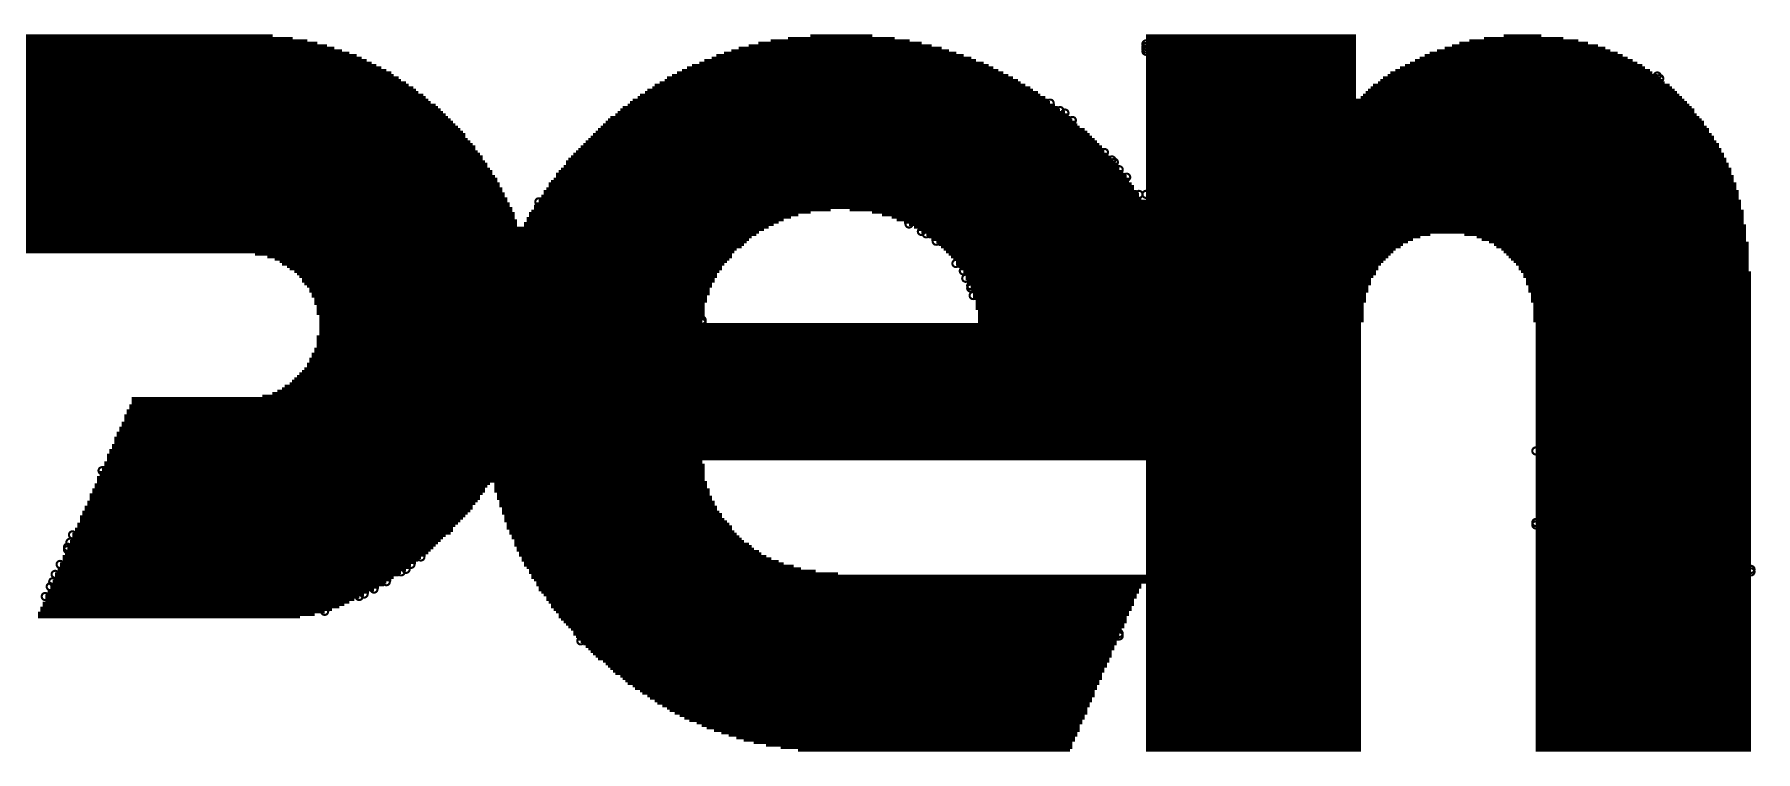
# Model space of a CAD drawing. Header units: millimetres. Extents: x 0 to 297, y 0 to 210.
# Drawn here: x 63.09 to 69.18, y 113.79 to 116.33 of the extents above; entities that cross this region are included whole.
import ezdxf

# ---------------------------------------------------------------- set-up
doc = ezdxf.new("R2010")
doc.units = ezdxf.units.MM
doc.header["$LTSCALE"] = 16.335
doc.layers.add('1', color=7, linetype='CONTINUOUS')

msp = doc.modelspace()

# ---------------------------------------------------------------- linework, layer by layer
at = {"layer": '1', "color": 9, "linetype": 'Continuous', "const_width": 0.0149}
for points in [[(62.3092, 116.3233), (63.935, 116.3233)], [(62.3092, 116.3144), (64.0049, 116.3144)], [(62.3092, 116.3057), (64.0572, 116.3057)], [(65.697, 116.3057), (66.1878, 116.3057)], [(65.758, 116.3144), (66.1352, 116.3144)], [(65.8367, 116.3233), (66.0567, 116.3233)], [(67.0242, 116.3233), (67.7679, 116.3233)], [(67.0242, 116.3144), (67.7679, 116.3144)], [(67.0242, 116.3057), (67.7679, 116.3057)], [(68.1679, 116.3057), (68.5538, 116.3057)], [(68.2203, 116.3144), (68.5014, 116.3144)], [(68.2901, 116.3233), (68.423, 116.3233)], [(62.3092, 116.2971), (64.0923, 116.2971)], [(62.3092, 116.2882), (64.1271, 116.2882)], [(62.3092, 116.2796), (64.1532, 116.2796)], [(62.3092, 116.271), (64.1794, 116.271)], [(62.3092, 116.2621), (64.2055, 116.2621)], [(62.3092, 116.2534), (64.232, 116.2534)], [(62.3092, 116.2445), (64.2492, 116.2445)], [(65.4875, 116.2445), (66.4059, 116.2445)], [(65.5047, 116.2534), (66.3798, 116.2534)], [(65.5312, 116.2621), (66.3536, 116.2621)], [(65.5573, 116.271), (66.3275, 116.271)], [(65.5835, 116.2796), (66.301, 116.2796)], [(65.6183, 116.2882), (66.2662, 116.2882)], [(65.6533, 116.2971), (66.2312, 116.2971)], [(67.0242, 116.2971), (67.7679, 116.2971)], [(67.0242, 116.2882), (67.7679, 116.2882)], [(67.0242, 116.2796), (67.7679, 116.2796)], [(67.0242, 116.271), (67.7679, 116.271)], [(67.0242, 116.2621), (67.7679, 116.2621)], [(67.0242, 116.2534), (67.7679, 116.2534)], [(67.0242, 116.2445), (67.7679, 116.2445)], [(67.9932, 116.2445), (68.7285, 116.2445)], [(68.0107, 116.2534), (68.711, 116.2534)], [(68.0282, 116.2621), (68.6935, 116.2621)], [(68.0544, 116.271), (68.6673, 116.271)], [(68.0806, 116.2796), (68.6498, 116.2796)], [(68.1067, 116.2882), (68.6236, 116.2882)], [(68.1329, 116.2971), (68.5888, 116.2971)], [(62.3092, 116.2359), (64.2668, 116.2359)], [(62.3092, 116.2273), (64.2843, 116.2273)], [(62.3092, 116.2184), (64.3018, 116.2184)], [(62.3092, 116.2097), (64.3191, 116.2097)], [(62.3092, 116.2011), (64.3366, 116.2011)], [(62.3092, 116.1922), (64.3541, 116.1922)], [(62.3092, 116.1836), (64.3628, 116.1836)], [(65.3478, 116.1836), (66.537, 116.1836)], [(65.365, 116.1922), (66.5195, 116.1922)], [(65.3826, 116.2011), (66.502, 116.2011)], [(65.4001, 116.2097), (66.4844, 116.2097)], [(65.4176, 116.2184), (66.4672, 116.2184)], [(65.4438, 116.2273), (66.4496, 116.2273)], [(65.4613, 116.2359), (66.4235, 116.2359)], [(67.0242, 116.2359), (67.7679, 116.2359)], [(67.0242, 116.2273), (67.7679, 116.2273)], [(67.0242, 116.2184), (67.7679, 116.2184)], [(67.0242, 116.2097), (67.7679, 116.2097)], [(67.0242, 116.2011), (67.7679, 116.2011)], [(67.0242, 116.1922), (67.7679, 116.1922)], [(67.0242, 116.1836), (67.7679, 116.1836)], [(67.8796, 116.1836), (68.8332, 116.1836)], [(67.8885, 116.1922), (68.8156, 116.1922)], [(67.9061, 116.2011), (68.807, 116.2011)], [(67.9233, 116.2097), (68.7895, 116.2097)], [(67.9409, 116.2184), (68.7808, 116.2184)], [(67.9584, 116.2273), (68.7633, 116.2273)], [(67.9759, 116.2359), (68.7458, 116.2359)], [(62.3092, 116.1747), (64.3803, 116.1747)], [(62.3092, 116.166), (64.3889, 116.166)], [(62.3092, 116.1574), (64.4065, 116.1574)], [(62.3092, 116.1485), (64.4151, 116.1485)], [(62.3092, 116.1399), (64.4326, 116.1399)], [(62.3092, 116.1313), (64.4415, 116.1313)], [(62.3092, 116.1224), (64.4501, 116.1224)], [(65.2518, 116.1224), (66.6417, 116.1224)], [(65.2604, 116.1313), (66.6241, 116.1313)], [(65.2779, 116.1399), (66.6155, 116.1399)], [(65.2866, 116.1485), (66.598, 116.1485)], [(65.3041, 116.1574), (66.5804, 116.1574)], [(65.3216, 116.166), (66.5718, 116.166)], [(65.3302, 116.1747), (66.5543, 116.1747)], [(67.0242, 116.1747), (67.7679, 116.1747)], [(67.0242, 116.166), (67.7679, 116.166)], [(67.0242, 116.1574), (67.7679, 116.1574)], [(67.0242, 116.1485), (67.7679, 116.1485)], [(67.0242, 116.1399), (67.7679, 116.1399)], [(67.0242, 116.1313), (67.7679, 116.1313)], [(67.0242, 116.1224), (67.7679, 116.1224)], [(67.8012, 116.1224), (68.903, 116.1224)], [(67.8098, 116.1313), (68.8944, 116.1313)], [(67.8187, 116.1399), (68.8855, 116.1399)], [(67.8273, 116.1485), (68.8769, 116.1485)], [(67.8448, 116.1574), (68.8593, 116.1574)], [(67.8535, 116.166), (68.8507, 116.166)], [(67.8624, 116.1747), (68.8421, 116.1747)], [(62.3092, 116.1137), (64.4677, 116.1137)], [(62.3092, 116.1048), (64.4763, 116.1048)], [(62.3092, 116.0962), (64.4849, 116.0962)], [(62.3092, 116.0876), (64.4938, 116.0876)], [(62.3092, 116.0787), (64.5114, 116.0787)], [(62.3092, 116.07), (64.52, 116.07)], [(62.3092, 116.0614), (64.5286, 116.0614)], [(65.1644, 116.0614), (66.7201, 116.0614)], [(65.173, 116.07), (66.7115, 116.07)], [(65.1905, 116.0787), (66.7029, 116.0787)], [(65.1992, 116.0876), (66.6853, 116.0876)], [(65.2081, 116.0962), (66.6767, 116.0962)], [(65.2253, 116.1048), (66.6678, 116.1048)], [(65.2342, 116.1137), (66.6503, 116.1137)], [(67.0242, 116.1137), (67.7679, 116.1137)], [(67.0242, 116.1048), (67.7679, 116.1048)], [(67.0242, 116.0962), (68.9292, 116.0962)], [(67.0242, 116.0876), (68.9381, 116.0876)], [(67.0242, 116.0787), (68.9467, 116.0787)], [(67.0242, 116.07), (68.9553, 116.07)], [(67.0242, 116.0614), (68.9642, 116.0614)], [(67.7836, 116.1048), (68.9205, 116.1048)], [(67.7925, 116.1137), (68.9119, 116.1137)], [(62.3092, 116.0525), (64.5375, 116.0525)], [(62.3092, 116.0439), (64.5462, 116.0439)], [(62.3092, 116.035), (64.5548, 116.035)], [(62.3092, 116.0263), (64.5637, 116.0263)], [(62.3092, 116.0177), (64.5723, 116.0177)], [(62.3092, 116.0088), (64.5812, 116.0088)], [(62.3092, 116.0002), (64.5898, 116.0002)], [(65.0945, 116.0002), (66.79, 116.0002)], [(65.1032, 116.0088), (66.7814, 116.0088)], [(65.1121, 116.0177), (66.7727, 116.0177)], [(65.1207, 116.0263), (66.7638, 116.0263)], [(65.1293, 116.035), (66.7552, 116.035)], [(65.1469, 116.0439), (66.7466, 116.0439)], [(65.1555, 116.0525), (66.7377, 116.0525)], [(67.0242, 116.0525), (68.9642, 116.0525)], [(67.0242, 116.0439), (68.9729, 116.0439)], [(67.0242, 116.035), (68.9818, 116.035)], [(67.0242, 116.0263), (68.9904, 116.0263)], [(67.0242, 116.0177), (68.999, 116.0177)], [(67.0242, 116.0088), (68.999, 116.0088)], [(67.0242, 116.0002), (69.0079, 116.0002)], [(61.4623, 115.9827), (64.6074, 115.9827)], [(61.4623, 115.974), (64.616, 115.974)], [(61.471, 115.9651), (64.616, 115.9651)], [(61.4799, 115.9565), (64.6246, 115.9565)], [(61.4799, 115.9479), (64.6335, 115.9479)], [(61.4885, 115.939), (64.6422, 115.939)], [(62.3092, 115.9916), (64.5985, 115.9916)], [(65.0333, 115.939), (66.8598, 115.939)], [(65.0422, 115.9479), (66.8512, 115.9479)], [(65.0508, 115.9565), (66.8426, 115.9565)], [(65.0595, 115.9651), (66.8337, 115.9651)], [(65.0684, 115.974), (66.825, 115.974)], [(65.077, 115.9827), (66.8164, 115.9827)], [(65.0856, 115.9916), (66.8075, 115.9916)], [(67.0242, 115.9916), (69.0166, 115.9916)], [(67.0242, 115.9827), (69.0166, 115.9827)], [(67.0242, 115.974), (69.0252, 115.974)], [(67.0242, 115.9651), (69.0341, 115.9651)], [(67.0242, 115.9565), (69.0341, 115.9565)], [(67.0242, 115.9479), (69.0427, 115.9479)], [(67.0242, 115.939), (69.0516, 115.939)], [(61.4971, 115.9303), (64.6511, 115.9303)], [(61.4971, 115.9217), (64.6511, 115.9217)], [(61.506, 115.9128), (64.6597, 115.9128)], [(61.506, 115.9042), (64.6683, 115.9042)], [(61.5147, 115.8953), (64.6772, 115.8953)], [(61.5147, 115.8866), (64.6772, 115.8866)], [(61.5233, 115.878), (64.6859, 115.878)], [(64.9724, 115.878), (66.9124, 115.878)], [(64.981, 115.8866), (66.9035, 115.8866)], [(64.9896, 115.8953), (66.8949, 115.8953)], [(64.9985, 115.9042), (66.8863, 115.9042)], [(65.0072, 115.9128), (66.8774, 115.9128)], [(65.0158, 115.9217), (66.8774, 115.9217)], [(65.0247, 115.9303), (66.8687, 115.9303)], [(67.0242, 115.9303), (69.0516, 115.9303)], [(67.0242, 115.9217), (69.0602, 115.9217)], [(67.0242, 115.9128), (69.0602, 115.9128)], [(67.0242, 115.9042), (69.0689, 115.9042)], [(67.0242, 115.8953), (69.0689, 115.8953)], [(67.0242, 115.8866), (69.0778, 115.8866)], [(67.0242, 115.878), (69.0778, 115.878)], [(61.5233, 115.8691), (64.6945, 115.8691)], [(61.5322, 115.8605), (64.6945, 115.8605)], [(61.5322, 115.8519), (64.7034, 115.8519)], [(61.5408, 115.843), (64.712, 115.843)], [(61.5408, 115.8343), (64.712, 115.8343)], [(61.5497, 115.8254), (64.7209, 115.8254)], [(61.5497, 115.8168), (64.7295, 115.8168)], [(64.9287, 115.8168), (66.9647, 115.8168)], [(64.9373, 115.8343), (66.9472, 115.8343)], [(64.9373, 115.8254), (66.9561, 115.8254)], [(64.9459, 115.843), (66.9386, 115.843)], [(64.9548, 115.8519), (66.9297, 115.8519)], [(64.9635, 115.8605), (66.9297, 115.8605)], [(64.9724, 115.8691), (66.9211, 115.8691)], [(67.0242, 115.8691), (69.0864, 115.8691)], [(67.0242, 115.8605), (69.0864, 115.8605)], [(67.0242, 115.8519), (69.095, 115.8519)], [(67.0242, 115.843), (69.095, 115.843)], [(67.0242, 115.8343), (69.095, 115.8343)], [(67.0242, 115.8254), (69.1039, 115.8254)], [(67.0242, 115.8168), (69.1039, 115.8168)], [(61.5497, 115.8082), (64.7295, 115.8082)], [(61.5583, 115.7993), (64.7382, 115.7993)], [(61.5583, 115.7906), (64.7382, 115.7906)], [(61.567, 115.782), (64.7471, 115.782)], [(61.567, 115.7731), (64.7471, 115.7731)], [(61.567, 115.7645), (64.7557, 115.7645)], [(61.5759, 115.7556), (64.7557, 115.7556)], [(64.885, 115.7556), (66.9995, 115.7556)], [(64.8936, 115.7731), (66.9909, 115.7731)], [(64.8936, 115.7645), (66.9995, 115.7645)], [(64.9025, 115.782), (66.9823, 115.782)], [(64.9111, 115.7993), (66.9734, 115.7993)], [(64.9111, 115.7906), (66.9823, 115.7906)], [(64.9198, 115.8082), (66.9647, 115.8082)], [(67.0242, 115.8082), (69.1039, 115.8082)], [(67.0242, 115.7993), (69.1126, 115.7993)], [(67.0242, 115.7906), (69.1126, 115.7906)], [(67.0242, 115.782), (69.1126, 115.782)], [(67.0242, 115.7731), (69.1215, 115.7731)], [(67.0242, 115.7645), (69.1215, 115.7645)], [(67.0242, 115.7556), (69.1215, 115.7556)], [(61.5759, 115.7469), (64.7643, 115.7469)], [(61.5759, 115.7383), (64.7643, 115.7383)], [(61.5759, 115.7294), (64.7732, 115.7294)], [(61.5845, 115.7208), (64.7732, 115.7208)], [(61.5845, 115.7122), (64.7819, 115.7122)], [(61.5845, 115.7033), (64.7819, 115.7033)], [(61.5931, 115.6946), (64.7908, 115.6946)], [(64.8413, 115.6946), (65.7948, 115.6946)], [(64.8499, 115.7033), (65.8385, 115.7033)], [(64.8588, 115.7208), (69.1301, 115.7208)], [(64.8588, 115.7122), (65.9084, 115.7122)], [(64.8675, 115.7294), (69.1301, 115.7294)], [(64.8761, 115.7469), (67.0084, 115.7469)], [(64.8761, 115.7383), (69.1301, 115.7383)], [(65.9764, 115.7122), (69.1301, 115.7122)], [(66.0549, 115.7033), (69.1387, 115.7033)], [(66.09, 115.6946), (69.1387, 115.6946)], [(67.0242, 115.7469), (69.1215, 115.7469)], [(61.5931, 115.6857), (64.7908, 115.6857)], [(61.5931, 115.6771), (64.7908, 115.6771)], [(61.5931, 115.6685), (64.7994, 115.6685)], [(61.5931, 115.6596), (64.7994, 115.6596)], [(61.602, 115.6509), (64.7994, 115.6509)], [(61.602, 115.6423), (65.6724, 115.6423)], [(61.602, 115.6334), (65.6551, 115.6334)], [(64.8238, 115.6596), (65.7074, 115.6596)], [(64.8238, 115.6509), (65.6899, 115.6509)], [(64.8327, 115.6771), (65.7422, 115.6771)], [(64.8327, 115.6685), (65.725, 115.6685)], [(64.8413, 115.6857), (65.7687, 115.6857)], [(66.1248, 115.6857), (69.1387, 115.6857)], [(66.1423, 115.6771), (69.1387, 115.6771)], [(66.1684, 115.6685), (69.1387, 115.6685)], [(66.186, 115.6596), (69.1387, 115.6596)], [(66.2032, 115.6509), (69.1476, 115.6509)], [(66.2208, 115.6423), (69.1476, 115.6423)], [(66.2297, 115.6334), (69.1476, 115.6334)], [(61.602, 115.6248), (65.6462, 115.6248)], [(61.602, 115.6159), (65.629, 115.6159)], [(61.602, 115.6072), (65.6201, 115.6072)], [(61.6107, 115.5986), (65.6114, 115.5986)], [(61.6107, 115.5897), (65.6025, 115.5897)], [(61.6107, 115.5811), (65.5939, 115.5811)], [(61.6107, 115.5725), (65.5764, 115.5725)], [(66.2469, 115.6248), (68.03, 115.6248)], [(66.2558, 115.6159), (67.995, 115.6159)], [(66.2645, 115.6072), (67.9688, 115.6072)], [(66.282, 115.5986), (67.9513, 115.5986)], [(66.2906, 115.5897), (67.934, 115.5897)], [(66.2995, 115.5811), (67.9251, 115.5811)], [(66.3081, 115.5725), (67.9076, 115.5725)], [(68.1504, 115.6248), (69.1476, 115.6248)], [(68.1941, 115.6159), (69.1476, 115.6159)], [(68.2116, 115.6072), (69.1476, 115.6072)], [(68.2378, 115.5986), (69.1476, 115.5986)], [(68.2553, 115.5897), (69.1563, 115.5897)], [(68.2639, 115.5811), (69.1563, 115.5811)], [(68.2815, 115.5725), (69.1563, 115.5725)], [(61.6107, 115.5636), (65.5677, 115.5636)], [(63.872, 115.5549), (65.5591, 115.5549)], [(63.9157, 115.546), (65.5591, 115.546)], [(63.9419, 115.5374), (65.5502, 115.5374)], [(63.9594, 115.5288), (65.5416, 115.5288)], [(63.968, 115.5199), (65.5327, 115.5199)], [(63.9856, 115.5112), (65.5241, 115.5112)], [(66.3168, 115.5636), (67.899, 115.5636)], [(66.3257, 115.5549), (67.8903, 115.5549)], [(66.3343, 115.546), (67.8814, 115.546)], [(66.3429, 115.5374), (67.8728, 115.5374)], [(66.3518, 115.5288), (67.8642, 115.5288)], [(66.3518, 115.5199), (67.8553, 115.5199)], [(66.3605, 115.5112), (67.8466, 115.5112)], [(68.2901, 115.5636), (69.1563, 115.5636)], [(68.2987, 115.5549), (69.1563, 115.5549)], [(68.3076, 115.546), (69.1563, 115.546)], [(68.3163, 115.5374), (69.1563, 115.5374)], [(68.3252, 115.5288), (69.1563, 115.5288)], [(68.3338, 115.5199), (69.1563, 115.5199)], [(68.3424, 115.5112), (69.1563, 115.5112)], [(63.9945, 115.5026), (65.5241, 115.5026)], [(64.0117, 115.4937), (65.5154, 115.4937)], [(64.0206, 115.4851), (65.5065, 115.4851)], [(64.0293, 115.4762), (65.5065, 115.4762)], [(64.0379, 115.4675), (65.4979, 115.4675)], [(64.0379, 115.4589), (65.4979, 115.4589)], [(66.3694, 115.5026), (67.8466, 115.5026)], [(66.378, 115.4937), (67.8377, 115.4937)], [(66.378, 115.4851), (67.8377, 115.4851)], [(66.3866, 115.4762), (67.8291, 115.4762)], [(66.3866, 115.4675), (67.8205, 115.4675)], [(66.3955, 115.4589), (67.8205, 115.4589)], [(68.3424, 115.5026), (69.1563, 115.5026)], [(68.3513, 115.4937), (69.1563, 115.4937)], [(68.36, 115.4851), (69.1649, 115.4851)], [(68.36, 115.4762), (69.1649, 115.4762)], [(68.3686, 115.4675), (69.1649, 115.4675)], [(68.3686, 115.4589), (69.1649, 115.4589)], [(64.0468, 115.45), (65.4893, 115.45)], [(64.0554, 115.4414), (65.4893, 115.4414)], [(64.0643, 115.4328), (65.4804, 115.4328)], [(64.0643, 115.4239), (65.4804, 115.4239)], [(64.0729, 115.4152), (65.4804, 115.4152)], [(64.0729, 115.4063), (65.4717, 115.4063)], [(64.0816, 115.3977), (65.4717, 115.3977)], [(66.3955, 115.45), (67.8205, 115.45)], [(66.4042, 115.4414), (67.8116, 115.4414)], [(66.4042, 115.4328), (67.8116, 115.4328)], [(66.4128, 115.4239), (67.8116, 115.4239)], [(66.4128, 115.4152), (67.8029, 115.4152)], [(66.4128, 115.4063), (67.8029, 115.4063)], [(66.4128, 115.3977), (67.8029, 115.3977)], [(68.3686, 115.45), (69.1649, 115.45)], [(68.3775, 115.4414), (69.1649, 115.4414)], [(68.3775, 115.4328), (69.1649, 115.4328)], [(68.3775, 115.4239), (69.1649, 115.4239)], [(68.3861, 115.4152), (69.1649, 115.4152)], [(68.3861, 115.4063), (69.1649, 115.4063)], [(68.3861, 115.3977), (69.1649, 115.3977)], [(64.0816, 115.3891), (65.4717, 115.3891)], [(64.0816, 115.3802), (65.4628, 115.3802)], [(64.0905, 115.3715), (65.4628, 115.3715)], [(64.0905, 115.3629), (65.4628, 115.3629)], [(64.0905, 115.354), (65.4628, 115.354)], [(64.0905, 115.3454), (65.4628, 115.3454)], [(64.0991, 115.3365), (65.4628, 115.3365)], [(66.4217, 115.3891), (67.8029, 115.3891)], [(66.4217, 115.3802), (67.7943, 115.3802)], [(66.4217, 115.3715), (67.7943, 115.3715)], [(66.4217, 115.3629), (67.7943, 115.3629)], [(66.4303, 115.354), (67.7943, 115.354)], [(66.4303, 115.3454), (67.7943, 115.3454)], [(66.4303, 115.3365), (67.7943, 115.3365)], [(68.3861, 115.3891), (69.1649, 115.3891)], [(68.395, 115.3802), (69.1649, 115.3802)], [(68.395, 115.3715), (69.1649, 115.3715)], [(68.395, 115.3629), (69.1649, 115.3629)], [(68.395, 115.354), (69.1649, 115.354)], [(68.395, 115.3454), (69.1649, 115.3454)], [(68.395, 115.3365), (69.1649, 115.3365)], [(64.0991, 115.3278), (65.4628, 115.3278)], [(64.0991, 115.3192), (65.4542, 115.3192)], [(64.0991, 115.3103), (65.4542, 115.3103)], [(64.0991, 115.3017), (67.7854, 115.3017)], [(64.0991, 115.2931), (67.7854, 115.2931)], [(64.0991, 115.2842), (67.7854, 115.2842)], [(64.0991, 115.2755), (67.7854, 115.2755)], [(66.4303, 115.3278), (67.7943, 115.3278)], [(66.4303, 115.3192), (67.7943, 115.3192)], [(66.4303, 115.3103), (67.7854, 115.3103)], [(68.395, 115.3278), (69.1649, 115.3278)], [(68.395, 115.3192), (69.1649, 115.3192)], [(68.4036, 115.3103), (69.1649, 115.3103)], [(68.4036, 115.3017), (69.1649, 115.3017)], [(68.4036, 115.2931), (69.1649, 115.2931)], [(68.4036, 115.2842), (69.1649, 115.2842)], [(68.4036, 115.2755), (69.1649, 115.2755)], [(64.0816, 115.2143), (67.7854, 115.2143)], [(64.0905, 115.258), (67.7854, 115.258)], [(64.0905, 115.2494), (67.7854, 115.2494)], [(64.0905, 115.2405), (67.7854, 115.2405)], [(64.0905, 115.2318), (67.7854, 115.2318)], [(64.0905, 115.2232), (67.7854, 115.2232)], [(64.0991, 115.2666), (67.7854, 115.2666)], [(68.4036, 115.2666), (69.1649, 115.2666)], [(68.4036, 115.258), (69.1649, 115.258)], [(68.4036, 115.2494), (69.1649, 115.2494)], [(68.4036, 115.2405), (69.1649, 115.2405)], [(68.4036, 115.2318), (69.1649, 115.2318)], [(68.4036, 115.2232), (69.1649, 115.2232)], [(68.4036, 115.2143), (69.1649, 115.2143)], [(64.0554, 115.162), (67.7854, 115.162)], [(64.0554, 115.1534), (67.7854, 115.1534)], [(64.0643, 115.1795), (67.7854, 115.1795)], [(64.0643, 115.1706), (67.7854, 115.1706)], [(64.0729, 115.1968), (67.7854, 115.1968)], [(64.0729, 115.1881), (67.7854, 115.1881)], [(64.0816, 115.2057), (67.7854, 115.2057)], [(68.4036, 115.2057), (69.1649, 115.2057)], [(68.4036, 115.1968), (69.1649, 115.1968)], [(68.4036, 115.1881), (69.1649, 115.1881)], [(68.4036, 115.1795), (69.1649, 115.1795)], [(68.4036, 115.1706), (69.1649, 115.1706)], [(68.4036, 115.162), (69.1649, 115.162)], [(68.4036, 115.1534), (69.1649, 115.1534)], [(63.9945, 115.0921), (67.7854, 115.0921)], [(64.0031, 115.1008), (67.7854, 115.1008)], [(64.0117, 115.1097), (67.7854, 115.1097)], [(64.0206, 115.1183), (67.7854, 115.1183)], [(64.0293, 115.1269), (67.7854, 115.1269)], [(64.0379, 115.1358), (67.7854, 115.1358)], [(64.0468, 115.1445), (67.7854, 115.1445)], [(68.4036, 115.1445), (69.1649, 115.1445)], [(68.4036, 115.1358), (69.1649, 115.1358)], [(68.4036, 115.1269), (69.1649, 115.1269)], [(68.4036, 115.1183), (69.1649, 115.1183)], [(68.4036, 115.1097), (69.1649, 115.1097)], [(68.4036, 115.1008), (69.1649, 115.1008)], [(68.4036, 115.0921), (69.1649, 115.0921)], [(63.4357, 115.0398), (67.7854, 115.0398)], [(63.4357, 115.0309), (67.7854, 115.0309)], [(63.8982, 115.0484), (67.7854, 115.0484)], [(63.9332, 115.0571), (67.7854, 115.0571)], [(63.9508, 115.066), (67.7854, 115.066)], [(63.968, 115.0746), (67.7854, 115.0746)], [(63.9769, 115.0835), (67.7854, 115.0835)], [(68.4036, 115.0835), (69.1649, 115.0835)], [(68.4036, 115.0746), (69.1649, 115.0746)], [(68.4036, 115.066), (69.1649, 115.066)], [(68.4036, 115.0571), (69.1649, 115.0571)], [(68.4036, 115.0484), (69.1649, 115.0484)], [(68.4036, 115.0398), (69.1649, 115.0398)], [(68.4036, 115.0309), (69.1649, 115.0309)], [(63.4092, 114.9786), (67.7854, 114.9786)], [(63.4092, 114.97), (67.7854, 114.97)], [(63.4181, 114.9961), (67.7854, 114.9961)], [(63.4181, 114.9872), (67.7854, 114.9872)], [(63.4268, 115.0137), (67.7854, 115.0137)], [(63.4268, 115.0048), (67.7854, 115.0048)], [(63.4357, 115.0223), (67.7854, 115.0223)], [(68.4036, 115.0223), (69.1649, 115.0223)], [(68.4036, 115.0137), (69.1649, 115.0137)], [(68.4036, 115.0048), (69.1649, 115.0048)], [(68.4036, 114.9961), (69.1649, 114.9961)], [(68.4036, 114.9872), (69.1649, 114.9872)], [(68.4036, 114.9786), (69.1649, 114.9786)], [(68.4036, 114.97), (69.1649, 114.97)], [(63.3831, 114.9174), (67.7854, 114.9174)], [(63.3831, 114.9087), (67.7854, 114.9087)], [(63.392, 114.9349), (67.7854, 114.9349)], [(63.392, 114.9263), (67.7854, 114.9263)], [(63.4006, 114.9524), (67.7854, 114.9524)], [(63.4006, 114.9438), (67.7854, 114.9438)], [(63.4092, 114.9611), (67.7854, 114.9611)], [(68.4036, 114.9611), (69.1649, 114.9611)], [(68.4036, 114.9524), (69.1649, 114.9524)], [(68.4036, 114.9438), (69.1649, 114.9438)], [(68.4036, 114.9349), (69.1649, 114.9349)], [(68.4036, 114.9263), (69.1649, 114.9263)], [(68.4036, 114.9174), (69.1649, 114.9174)], [(68.4036, 114.9087), (69.1649, 114.9087)], [(63.3569, 114.8564), (67.7854, 114.8564)], [(63.3569, 114.8475), (67.7854, 114.8475)], [(63.3658, 114.874), (67.7854, 114.874)], [(63.3658, 114.8651), (67.7854, 114.8651)], [(63.3744, 114.9001), (67.7854, 114.9001)], [(63.3744, 114.8912), (67.7854, 114.8912)], [(63.3744, 114.8826), (67.7854, 114.8826)], [(68.4036, 114.9001), (69.1649, 114.9001)], [(68.4036, 114.8912), (69.1649, 114.8912)], [(68.4036, 114.8826), (69.1649, 114.8826)], [(68.4036, 114.874), (69.1649, 114.874)], [(68.4036, 114.8651), (69.1649, 114.8651)], [(68.4036, 114.8564), (69.1649, 114.8564)], [(68.4036, 114.8475), (69.1649, 114.8475)], [(63.3308, 114.7952), (65.4628, 114.7952)], [(63.3308, 114.7866), (65.4628, 114.7866)], [(63.3394, 114.8127), (65.4542, 114.8127)], [(63.3394, 114.8041), (65.4628, 114.8041)], [(63.3483, 114.8389), (67.7854, 114.8389)], [(63.3483, 114.8303), (67.7854, 114.8303)], [(63.3483, 114.8214), (65.4542, 114.8214)], [(67.0242, 114.8214), (67.7854, 114.8214)], [(67.0242, 114.8127), (67.7854, 114.8127)], [(67.0242, 114.8041), (67.7854, 114.8041)], [(67.0242, 114.7952), (67.7854, 114.7952)], [(67.0242, 114.7866), (67.7854, 114.7866)], [(68.4036, 114.8389), (69.1649, 114.8389)], [(68.4036, 114.8303), (69.1649, 114.8303)], [(68.4036, 114.8214), (69.1649, 114.8214)], [(68.4036, 114.8127), (69.1649, 114.8127)], [(68.4036, 114.8041), (69.1649, 114.8041)], [(68.4036, 114.7952), (69.1649, 114.7952)], [(68.4036, 114.7866), (69.1649, 114.7866)], [(63.3046, 114.7343), (64.6945, 114.7343)], [(63.3046, 114.7254), (64.6859, 114.7254)], [(63.3132, 114.7604), (65.4628, 114.7604)], [(63.3132, 114.7515), (65.4628, 114.7515)], [(63.3132, 114.7429), (64.7034, 114.7429)], [(63.3221, 114.7777), (65.4628, 114.7777)], [(63.3221, 114.769), (65.4628, 114.769)], [(64.7191, 114.7429), (65.4717, 114.7429)], [(64.7191, 114.7343), (65.4717, 114.7343)], [(64.7191, 114.7254), (65.4717, 114.7254)], [(67.0242, 114.7777), (67.7854, 114.7777)], [(67.0242, 114.769), (67.7854, 114.769)], [(67.0242, 114.7604), (67.7854, 114.7604)], [(67.0242, 114.7515), (67.7854, 114.7515)], [(67.0242, 114.7429), (67.7854, 114.7429)], [(67.0242, 114.7343), (67.7854, 114.7343)], [(67.0242, 114.7254), (67.7854, 114.7254)], [(68.4036, 114.7777), (69.1649, 114.7777)], [(68.4036, 114.769), (69.1649, 114.769)], [(68.4036, 114.7604), (69.1649, 114.7604)], [(68.4036, 114.7515), (69.1649, 114.7515)], [(68.4036, 114.7429), (69.1649, 114.7429)], [(68.4036, 114.7343), (69.1649, 114.7343)], [(68.4036, 114.7254), (69.1649, 114.7254)], [(63.2784, 114.673), (64.6511, 114.673)], [(63.2784, 114.6644), (64.6422, 114.6644)], [(63.2871, 114.6992), (64.6683, 114.6992)], [(63.2871, 114.6906), (64.6683, 114.6906)], [(63.2871, 114.6817), (64.6597, 114.6817)], [(63.296, 114.7167), (64.6859, 114.7167)], [(63.296, 114.7078), (64.6772, 114.7078)], [(64.7191, 114.7167), (65.4804, 114.7167)], [(64.7278, 114.7078), (65.4804, 114.7078)], [(64.7278, 114.6992), (65.4804, 114.6992)], [(64.7278, 114.6906), (65.4893, 114.6906)], [(64.7364, 114.6817), (65.4893, 114.6817)], [(64.7364, 114.673), (65.4979, 114.673)], [(64.7364, 114.6644), (65.4979, 114.6644)], [(67.0242, 114.7167), (67.7854, 114.7167)], [(67.0242, 114.7078), (67.7854, 114.7078)], [(67.0242, 114.6992), (67.7854, 114.6992)], [(67.0242, 114.6906), (67.7854, 114.6906)], [(67.0242, 114.6817), (67.7854, 114.6817)], [(67.0242, 114.673), (67.7854, 114.673)], [(67.0242, 114.6644), (67.7854, 114.6644)], [(68.4036, 114.7167), (69.1649, 114.7167)], [(68.4036, 114.7078), (69.1649, 114.7078)], [(68.4036, 114.6992), (69.1649, 114.6992)], [(68.4036, 114.6906), (69.1649, 114.6906)], [(68.4036, 114.6817), (69.1649, 114.6817)], [(68.4036, 114.673), (69.1649, 114.673)], [(68.4036, 114.6644), (69.1649, 114.6644)], [(63.2523, 114.6207), (64.6074, 114.6207)], [(63.2523, 114.6118), (64.5985, 114.6118)], [(63.2523, 114.6032), (64.5898, 114.6032)], [(63.2609, 114.638), (64.6246, 114.638)], [(63.2609, 114.6293), (64.616, 114.6293)], [(63.2695, 114.6555), (64.6422, 114.6555)], [(63.2695, 114.6469), (64.6335, 114.6469)], [(64.7453, 114.6555), (65.5065, 114.6555)], [(64.7453, 114.6469), (65.5065, 114.6469)], [(64.7453, 114.638), (65.5154, 114.638)], [(64.7539, 114.6293), (65.5241, 114.6293)], [(64.7539, 114.6207), (65.5241, 114.6207)], [(64.7539, 114.6118), (65.5327, 114.6118)], [(64.7628, 114.6032), (65.5416, 114.6032)], [(67.0242, 114.6555), (67.7854, 114.6555)], [(67.0242, 114.6469), (67.7854, 114.6469)], [(67.0242, 114.638), (67.7854, 114.638)], [(67.0242, 114.6293), (67.7854, 114.6293)], [(67.0242, 114.6207), (67.7854, 114.6207)], [(67.0242, 114.6118), (67.7854, 114.6118)], [(67.0242, 114.6032), (67.7854, 114.6032)], [(68.4036, 114.6555), (69.1649, 114.6555)], [(68.4036, 114.6469), (69.1649, 114.6469)], [(68.4036, 114.638), (69.1649, 114.638)], [(68.4036, 114.6293), (69.1649, 114.6293)], [(68.4036, 114.6207), (69.1649, 114.6207)], [(68.4036, 114.6118), (69.1649, 114.6118)], [(68.4036, 114.6032), (69.1649, 114.6032)], [(63.2261, 114.5595), (64.5462, 114.5595)], [(63.2261, 114.5509), (64.5375, 114.5509)], [(63.2261, 114.542), (64.5286, 114.542)], [(63.2347, 114.577), (64.5723, 114.577)], [(63.2347, 114.5681), (64.5637, 114.5681)], [(63.2434, 114.5946), (64.5812, 114.5946)], [(63.2434, 114.5857), (64.5723, 114.5857)], [(64.7628, 114.5946), (65.5502, 114.5946)], [(64.7628, 114.5857), (65.5591, 114.5857)], [(64.7714, 114.577), (65.5591, 114.577)], [(64.7714, 114.5681), (65.5677, 114.5681)], [(64.7801, 114.5595), (65.5764, 114.5595)], [(64.7801, 114.5509), (65.5853, 114.5509)], [(64.789, 114.542), (65.5939, 114.542)], [(67.0242, 114.5946), (67.7854, 114.5946)], [(67.0242, 114.5857), (67.7854, 114.5857)], [(67.0242, 114.577), (67.7854, 114.577)], [(67.0242, 114.5681), (67.7854, 114.5681)], [(67.0242, 114.5595), (67.7854, 114.5595)], [(67.0242, 114.5509), (67.7854, 114.5509)], [(67.0242, 114.542), (67.7854, 114.542)], [(68.4036, 114.5946), (69.1649, 114.5946)], [(68.4036, 114.5857), (69.1649, 114.5857)], [(68.4036, 114.577), (69.1649, 114.577)], [(68.4036, 114.5681), (69.1649, 114.5681)], [(68.4036, 114.5595), (69.1649, 114.5595)], [(68.4036, 114.5509), (69.1649, 114.5509)], [(68.4036, 114.542), (69.1649, 114.542)], [(63.1911, 114.481), (64.4588, 114.481)], [(63.1997, 114.4983), (64.4849, 114.4983)], [(63.1997, 114.4896), (64.4763, 114.4896)], [(63.2086, 114.5158), (64.5025, 114.5158)], [(63.2086, 114.5072), (64.4938, 114.5072)], [(63.2172, 114.5333), (64.52, 114.5333)], [(63.2172, 114.5247), (64.5114, 114.5247)], [(64.789, 114.5333), (65.6025, 114.5333)], [(64.789, 114.5247), (65.6201, 114.5247)], [(64.7976, 114.5158), (65.629, 114.5158)], [(64.7976, 114.5072), (65.6376, 114.5072)], [(64.8062, 114.4983), (65.6551, 114.4983)], [(64.8062, 114.4896), (65.6638, 114.4896)], [(64.8151, 114.481), (65.6813, 114.481)], [(67.0242, 114.5333), (67.7854, 114.5333)], [(67.0242, 114.5247), (67.7854, 114.5247)], [(67.0242, 114.5158), (67.7854, 114.5158)], [(67.0242, 114.5072), (67.7854, 114.5072)], [(67.0242, 114.4983), (67.7854, 114.4983)], [(67.0242, 114.4896), (67.7854, 114.4896)], [(67.0242, 114.481), (67.7854, 114.481)], [(68.4036, 114.5333), (69.1649, 114.5333)], [(68.4036, 114.5247), (69.1649, 114.5247)], [(68.4036, 114.5158), (69.1649, 114.5158)], [(68.4036, 114.5072), (69.1649, 114.5072)], [(68.4036, 114.4983), (69.1649, 114.4983)], [(68.4036, 114.4896), (69.1649, 114.4896)], [(68.4036, 114.481), (69.1649, 114.481)], [(63.1649, 114.4198), (64.3803, 114.4198)], [(63.1735, 114.4373), (64.4065, 114.4373)], [(63.1735, 114.4284), (64.3889, 114.4284)], [(63.1824, 114.4549), (64.424, 114.4549)], [(63.1824, 114.446), (64.4151, 114.446)], [(63.1911, 114.4721), (64.4501, 114.4721)], [(63.1911, 114.4635), (64.4415, 114.4635)], [(64.8151, 114.4721), (65.6988, 114.4721)], [(64.8238, 114.4635), (65.725, 114.4635)], [(64.8238, 114.4549), (65.7422, 114.4549)], [(64.8327, 114.446), (65.7773, 114.446)], [(64.8413, 114.4373), (65.8035, 114.4373)], [(64.8413, 114.4284), (65.8558, 114.4284)], [(64.8499, 114.4198), (65.9345, 114.4198)], [(67.0242, 114.4721), (67.7854, 114.4721)], [(67.0242, 114.4635), (67.7854, 114.4635)], [(67.0242, 114.4549), (67.7854, 114.4549)], [(67.0242, 114.446), (67.7854, 114.446)], [(67.0242, 114.4373), (67.7854, 114.4373)], [(67.0242, 114.4284), (67.7854, 114.4284)], [(67.0242, 114.4198), (67.7854, 114.4198)], [(68.4036, 114.4721), (69.1649, 114.4721)], [(68.4036, 114.4635), (69.1649, 114.4635)], [(68.4036, 114.4549), (69.1649, 114.4549)], [(68.4036, 114.446), (69.1649, 114.446)], [(68.4036, 114.4373), (69.1649, 114.4373)], [(68.4036, 114.4284), (69.1649, 114.4284)], [(68.4036, 114.4198), (69.1649, 114.4198)], [(63.1387, 114.3586), (64.2754, 114.3586)], [(63.1474, 114.3761), (64.3104, 114.3761)], [(63.1474, 114.3675), (64.2929, 114.3675)], [(63.1563, 114.3936), (64.3366, 114.3936)], [(63.1563, 114.385), (64.328, 114.385)], [(63.1649, 114.4112), (64.3628, 114.4112)], [(63.1649, 114.4023), (64.3541, 114.4023)], [(64.8499, 114.4112), (67.7854, 114.4112)], [(64.8588, 114.4023), (67.7854, 114.4023)], [(64.8675, 114.3936), (67.7854, 114.3936)], [(64.8675, 114.385), (67.0084, 114.385)], [(64.8761, 114.3761), (67.0084, 114.3761)], [(64.8761, 114.3675), (66.9995, 114.3675)], [(64.885, 114.3586), (66.9995, 114.3586)], [(67.0242, 114.385), (67.7854, 114.385)], [(67.0242, 114.3761), (67.7854, 114.3761)], [(67.0242, 114.3675), (67.7854, 114.3675)], [(67.0242, 114.3586), (67.7854, 114.3586)], [(68.4036, 114.4112), (69.1649, 114.4112)], [(68.4036, 114.4023), (69.1649, 114.4023)], [(68.4036, 114.3936), (69.1649, 114.3936)], [(68.4036, 114.385), (69.1649, 114.385)], [(68.4036, 114.3761), (69.1649, 114.3761)], [(68.4036, 114.3675), (69.1649, 114.3675)], [(68.4036, 114.3586), (69.1649, 114.3586)], [(63.1126, 114.2976), (64.1446, 114.2976)], [(63.1212, 114.3152), (64.1883, 114.3152)], [(63.1212, 114.3063), (64.1707, 114.3063)], [(63.1298, 114.3413), (64.2406, 114.3413)], [(63.1298, 114.3324), (64.2231, 114.3324)], [(63.1298, 114.3238), (64.2055, 114.3238)], [(63.1387, 114.3499), (64.2581, 114.3499)], [(64.8936, 114.3499), (66.9909, 114.3499)], [(64.9025, 114.3413), (66.9909, 114.3413)], [(64.9025, 114.3324), (66.9823, 114.3324)], [(64.9111, 114.3238), (66.9823, 114.3238)], [(64.9198, 114.3152), (66.9823, 114.3152)], [(64.9198, 114.3063), (66.9734, 114.3063)], [(64.9287, 114.2976), (66.9734, 114.2976)], [(67.0242, 114.3499), (67.7854, 114.3499)], [(67.0242, 114.3413), (67.7854, 114.3413)], [(67.0242, 114.3324), (67.7854, 114.3324)], [(67.0242, 114.3238), (67.7854, 114.3238)], [(67.0242, 114.3152), (67.7854, 114.3152)], [(67.0242, 114.3063), (67.7854, 114.3063)], [(67.0242, 114.2976), (67.7854, 114.2976)], [(68.4036, 114.3499), (69.1649, 114.3499)], [(68.4036, 114.3413), (69.1649, 114.3413)], [(68.4036, 114.3324), (69.1649, 114.3324)], [(68.4036, 114.3238), (69.1649, 114.3238)], [(68.4036, 114.3152), (69.1649, 114.3152)], [(68.4036, 114.3063), (69.1649, 114.3063)], [(68.4036, 114.2976), (69.1649, 114.2976)], [(63.1037, 114.2801), (64.0834, 114.2801)], [(63.1037, 114.2715), (64.031, 114.2715)], [(63.1126, 114.2887), (64.1184, 114.2887)], [(64.9373, 114.2887), (66.9647, 114.2887)], [(64.9459, 114.2801), (66.9647, 114.2801)], [(64.9459, 114.2715), (66.9561, 114.2715)], [(64.9548, 114.2626), (66.9561, 114.2626)], [(64.9635, 114.2539), (66.9561, 114.2539)], [(64.9724, 114.2453), (66.9472, 114.2453)], [(64.981, 114.2364), (66.9472, 114.2364)], [(67.0242, 114.2887), (67.7854, 114.2887)], [(67.0242, 114.2801), (67.7854, 114.2801)], [(67.0242, 114.2715), (67.7854, 114.2715)], [(67.0242, 114.2626), (67.7854, 114.2626)], [(67.0242, 114.2539), (67.7854, 114.2539)], [(67.0242, 114.2453), (67.7854, 114.2453)], [(67.0242, 114.2364), (67.7854, 114.2364)], [(68.4036, 114.2887), (69.1649, 114.2887)], [(68.4036, 114.2801), (69.1649, 114.2801)], [(68.4036, 114.2715), (69.1649, 114.2715)], [(68.4036, 114.2626), (69.1649, 114.2626)], [(68.4036, 114.2539), (69.1649, 114.2539)], [(68.4036, 114.2453), (69.1649, 114.2453)], [(68.4036, 114.2364), (69.1649, 114.2364)], [(64.9896, 114.2278), (66.9386, 114.2278)], [(64.9985, 114.2189), (66.9386, 114.2189)], [(64.9985, 114.2102), (66.9297, 114.2102)], [(65.0072, 114.2016), (66.9297, 114.2016)], [(65.0158, 114.1927), (66.9297, 114.1927)], [(65.0247, 114.1841), (66.9211, 114.1841)], [(65.0333, 114.1755), (66.9211, 114.1755)], [(67.0242, 114.2278), (67.7854, 114.2278)], [(67.0242, 114.2189), (67.7854, 114.2189)], [(67.0242, 114.2102), (67.7854, 114.2102)], [(67.0242, 114.2016), (67.7854, 114.2016)], [(67.0242, 114.1927), (67.7854, 114.1927)], [(67.0242, 114.1841), (67.7854, 114.1841)], [(67.0242, 114.1755), (67.7854, 114.1755)], [(68.4036, 114.2278), (69.1649, 114.2278)], [(68.4036, 114.2189), (69.1649, 114.2189)], [(68.4036, 114.2102), (69.1649, 114.2102)], [(68.4036, 114.2016), (69.1649, 114.2016)], [(68.4036, 114.1927), (69.1649, 114.1927)], [(68.4036, 114.1841), (69.1649, 114.1841)], [(68.4036, 114.1755), (69.1649, 114.1755)], [(65.0422, 114.1666), (66.9124, 114.1666)], [(65.0508, 114.1579), (66.9124, 114.1579)], [(65.0595, 114.149), (66.9035, 114.149)], [(65.0684, 114.1404), (66.9035, 114.1404)], [(65.077, 114.1318), (66.9035, 114.1318)], [(65.0856, 114.1229), (66.8949, 114.1229)], [(65.1032, 114.1142), (66.8949, 114.1142)], [(67.0242, 114.1666), (67.7854, 114.1666)], [(67.0242, 114.1579), (67.7854, 114.1579)], [(67.0242, 114.149), (67.7854, 114.149)], [(67.0242, 114.1404), (67.7854, 114.1404)], [(67.0242, 114.1318), (67.7854, 114.1318)], [(67.0242, 114.1229), (67.7854, 114.1229)], [(67.0242, 114.1142), (67.7854, 114.1142)], [(68.4036, 114.1666), (69.1649, 114.1666)], [(68.4036, 114.1579), (69.1649, 114.1579)], [(68.4036, 114.149), (69.1649, 114.149)], [(68.4036, 114.1404), (69.1649, 114.1404)], [(68.4036, 114.1318), (69.1649, 114.1318)], [(68.4036, 114.1229), (69.1649, 114.1229)], [(68.4036, 114.1142), (69.1649, 114.1142)], [(65.1121, 114.1056), (66.8863, 114.1056)], [(65.1207, 114.0967), (66.8863, 114.0967)], [(65.1293, 114.0881), (66.8774, 114.0881)], [(65.1382, 114.0792), (66.8774, 114.0792)], [(65.1469, 114.0705), (66.8687, 114.0705)], [(65.1644, 114.0619), (66.8687, 114.0619)], [(65.173, 114.053), (66.8687, 114.053)], [(67.0242, 114.1056), (67.7854, 114.1056)], [(67.0242, 114.0967), (67.7854, 114.0967)], [(67.0242, 114.0881), (67.7854, 114.0881)], [(67.0242, 114.0792), (67.7854, 114.0792)], [(67.0242, 114.0705), (67.7854, 114.0705)], [(67.0242, 114.0619), (67.7854, 114.0619)], [(67.0242, 114.053), (67.7854, 114.053)], [(68.4036, 114.1056), (69.1649, 114.1056)], [(68.4036, 114.0967), (69.1649, 114.0967)], [(68.4036, 114.0881), (69.1649, 114.0881)], [(68.4036, 114.0792), (69.1649, 114.0792)], [(68.4036, 114.0705), (69.1649, 114.0705)], [(68.4036, 114.0619), (69.1649, 114.0619)], [(68.4036, 114.053), (69.1649, 114.053)], [(65.1819, 114.0444), (66.8598, 114.0444)], [(65.1905, 114.0358), (66.8598, 114.0358)], [(65.2081, 114.0269), (66.8512, 114.0269)], [(65.2167, 114.0182), (66.8512, 114.0182)], [(65.2342, 114.0093), (66.8426, 114.0093)], [(65.2429, 114.0007), (66.8426, 114.0007)], [(65.2604, 113.9921), (66.8426, 113.9921)], [(67.0242, 114.0444), (67.7854, 114.0444)], [(67.0242, 114.0358), (67.7854, 114.0358)], [(67.0242, 114.0269), (67.7854, 114.0269)], [(67.0242, 114.0182), (67.7854, 114.0182)], [(67.0242, 114.0093), (67.7854, 114.0093)], [(67.0242, 114.0007), (67.7854, 114.0007)], [(67.0242, 113.9921), (67.7854, 113.9921)], [(68.4036, 114.0444), (69.1649, 114.0444)], [(68.4036, 114.0358), (69.1649, 114.0358)], [(68.4036, 114.0269), (69.1649, 114.0269)], [(68.4036, 114.0182), (69.1649, 114.0182)], [(68.4036, 114.0093), (69.1649, 114.0093)], [(68.4036, 114.0007), (69.1649, 114.0007)], [(68.4036, 113.9921), (69.1649, 113.9921)], [(65.269, 113.9832), (66.8337, 113.9832)], [(65.2866, 113.9745), (66.8337, 113.9745)], [(65.2952, 113.9659), (66.825, 113.9659)], [(65.3127, 113.957), (66.825, 113.957)], [(65.3302, 113.9484), (66.8164, 113.9484)], [(65.3389, 113.9395), (66.8164, 113.9395)], [(65.3564, 113.9308), (66.8164, 113.9308)], [(67.0242, 113.9832), (67.7854, 113.9832)], [(67.0242, 113.9745), (67.7854, 113.9745)], [(67.0242, 113.9659), (67.7854, 113.9659)], [(67.0242, 113.957), (67.7854, 113.957)], [(67.0242, 113.9484), (67.7854, 113.9484)], [(67.0242, 113.9395), (67.7854, 113.9395)], [(67.0242, 113.9308), (67.7854, 113.9308)], [(68.4036, 113.9832), (69.1649, 113.9832)], [(68.4036, 113.9745), (69.1649, 113.9745)], [(68.4036, 113.9659), (69.1649, 113.9659)], [(68.4036, 113.957), (69.1649, 113.957)], [(68.4036, 113.9484), (69.1649, 113.9484)], [(68.4036, 113.9395), (69.1649, 113.9395)], [(68.4036, 113.9308), (69.1649, 113.9308)], [(65.3739, 113.9222), (66.8075, 113.9222)], [(65.3915, 113.9133), (66.8075, 113.9133)], [(65.4087, 113.9047), (66.7989, 113.9047)], [(65.4349, 113.8961), (66.7989, 113.8961)], [(65.4524, 113.8872), (66.79, 113.8872)], [(65.4699, 113.8785), (66.79, 113.8785)], [(65.4961, 113.8696), (66.79, 113.8696)], [(67.0242, 113.9222), (67.7854, 113.9222)], [(67.0242, 113.9133), (67.7854, 113.9133)], [(67.0242, 113.9047), (67.7854, 113.9047)], [(67.0242, 113.8961), (67.7854, 113.8961)], [(67.0242, 113.8872), (67.7854, 113.8872)], [(67.0242, 113.8785), (67.7854, 113.8785)], [(67.0242, 113.8696), (67.7854, 113.8696)], [(68.4036, 113.9222), (69.1649, 113.9222)], [(68.4036, 113.9133), (69.1649, 113.9133)], [(68.4036, 113.9047), (69.1649, 113.9047)], [(68.4036, 113.8961), (69.1649, 113.8961)], [(68.4036, 113.8872), (69.1649, 113.8872)], [(68.4036, 113.8785), (69.1649, 113.8785)], [(68.4036, 113.8696), (69.1649, 113.8696)], [(65.5223, 113.861), (66.7814, 113.861)], [(65.5484, 113.8524), (66.7814, 113.8524)], [(65.5746, 113.8435), (66.7727, 113.8435)], [(65.601, 113.8348), (66.7727, 113.8348)], [(65.6358, 113.8262), (66.7638, 113.8262)], [(65.6795, 113.8173), (66.7638, 113.8173)], [(65.7318, 113.8087), (66.7638, 113.8087)], [(67.0242, 113.861), (67.7854, 113.861)], [(67.0242, 113.8524), (67.7854, 113.8524)], [(67.0242, 113.8435), (67.7854, 113.8435)], [(67.0242, 113.8348), (67.7854, 113.8348)], [(67.0242, 113.8262), (67.7854, 113.8262)], [(67.0242, 113.8173), (67.7854, 113.8173)], [(67.0242, 113.8087), (67.7854, 113.8087)], [(68.4036, 113.861), (69.1649, 113.861)], [(68.4036, 113.8524), (69.1649, 113.8524)], [(68.4036, 113.8435), (69.1649, 113.8435)], [(68.4036, 113.8348), (69.1649, 113.8348)], [(68.4036, 113.8262), (69.1649, 113.8262)], [(68.4036, 113.8173), (69.1649, 113.8173)], [(68.4036, 113.8087), (69.1649, 113.8087)], [(65.793, 113.7998), (66.7552, 113.7998)], [(67.0242, 113.7998), (67.7854, 113.7998)], [(68.4036, 113.7998), (69.1649, 113.7998)]]:
    msp.add_lwpolyline(points, dxfattribs=at)
at = {"layer": '1', "color": 7, "linetype": 'Continuous', "const_width": 0.00743}
for points in [[(67.0117, 116.2971, 1), (67.0367, 116.2971, 1)], [(67.0117, 116.2882, 1), (67.0367, 116.2882, 1)], [(67.0117, 116.2796, 1), (67.0367, 116.2796, 1)], [(67.0117, 116.271, 1), (67.0367, 116.271, 1)], [(68.8207, 116.1836, 1), (68.8457, 116.1836, 1)], [(68.8295, 116.1747, 1), (68.8546, 116.1747, 1)], [(66.6728, 116.0876, 1), (66.6978, 116.0876, 1)], [(66.7076, 116.0614, 1), (66.7326, 116.0614, 1)], [(66.7252, 116.0525, 1), (66.7502, 116.0525, 1)], [(66.7513, 116.0263, 1), (66.7763, 116.0263, 1)], [(66.8649, 115.9128, 1), (66.8899, 115.9128, 1)], [(66.891, 115.8866, 1), (66.916, 115.8866, 1)], [(66.8999, 115.878, 1), (66.9249, 115.878, 1)], [(66.9172, 115.8519, 1), (66.9422, 115.8519, 1)], [(66.9436, 115.8254, 1), (66.9686, 115.8254, 1)], [(66.987, 115.7645, 1), (67.012, 115.7645, 1)], [(67.0117, 115.7645, 1), (67.0367, 115.7645, 1)], [(64.8636, 115.7383, 1), (64.8886, 115.7383, 1)], [(66.1735, 115.6596, 1), (66.1985, 115.6596, 1)], [(66.2172, 115.6334, 1), (66.2422, 115.6334, 1)], [(66.2344, 115.6248, 1), (66.2594, 115.6248, 1)], [(66.2695, 115.5986, 1), (66.2945, 115.5986, 1)], [(66.3393, 115.5199, 1), (66.3643, 115.5199, 1)], [(66.3655, 115.4937, 1), (66.3905, 115.4937, 1)], [(66.3741, 115.4675, 1), (66.3991, 115.4675, 1)], [(66.3917, 115.4414, 1), (66.4167, 115.4414, 1)], [(66.3917, 115.4328, 1), (66.4167, 115.4328, 1)], [(66.4003, 115.4063, 1), (66.4253, 115.4063, 1)], [(65.4417, 115.3192, 1), (65.4667, 115.3192, 1)], [(65.4417, 115.3103, 1), (65.4667, 115.3103, 1)], [(68.3911, 114.8564, 1), (68.4162, 114.8564, 1)], [(63.3183, 114.7866, 1), (63.3433, 114.7866, 1)], [(68.3911, 114.6032, 1), (68.4162, 114.6032, 1)], [(68.3911, 114.5946, 1), (68.4162, 114.5946, 1)], [(63.2047, 114.5333, 1), (63.2297, 114.5333, 1)], [(63.2136, 114.5595, 1), (63.2386, 114.5595, 1)], [(63.1961, 114.5158, 1), (63.2211, 114.5158, 1)], [(63.1961, 114.5072, 1), (63.2211, 114.5072, 1)], [(64.4463, 114.481, 1), (64.4713, 114.481, 1)], [(63.1524, 114.4198, 1), (63.1774, 114.4198, 1)], [(63.1699, 114.4549, 1), (63.1949, 114.4549, 1)], [(64.3764, 114.4284, 1), (64.4014, 114.4284, 1)], [(64.3939, 114.4373, 1), (64.419, 114.4373, 1)], [(64.4115, 114.4549, 1), (64.4365, 114.4549, 1)], [(69.1524, 114.4373, 1), (69.1774, 114.4373, 1)], [(69.1524, 114.4284, 1), (69.1774, 114.4284, 1)], [(63.1349, 114.3761, 1), (63.1599, 114.3761, 1)], [(63.1438, 114.3936, 1), (63.1688, 114.3936, 1)], [(64.2456, 114.3499, 1), (64.2706, 114.3499, 1)], [(64.2804, 114.3675, 1), (64.3054, 114.3675, 1)], [(64.3241, 114.3936, 1), (64.3491, 114.3936, 1)], [(63.1173, 114.3413, 1), (63.1424, 114.3413, 1)], [(64.1059, 114.2887, 1), (64.1309, 114.2887, 1)], [(64.2281, 114.3413, 1), (64.2531, 114.3413, 1)], [(65.0122, 114.1841, 1), (65.0372, 114.1841, 1)], [(66.9172, 114.2102, 1), (66.9422, 114.2102, 1)], [(66.9172, 114.2016, 1), (66.9422, 114.2016, 1)]]:
    msp.add_lwpolyline(points, format="xyb", close=True, dxfattribs=at)

doc.saveas('drawing.dxf')
